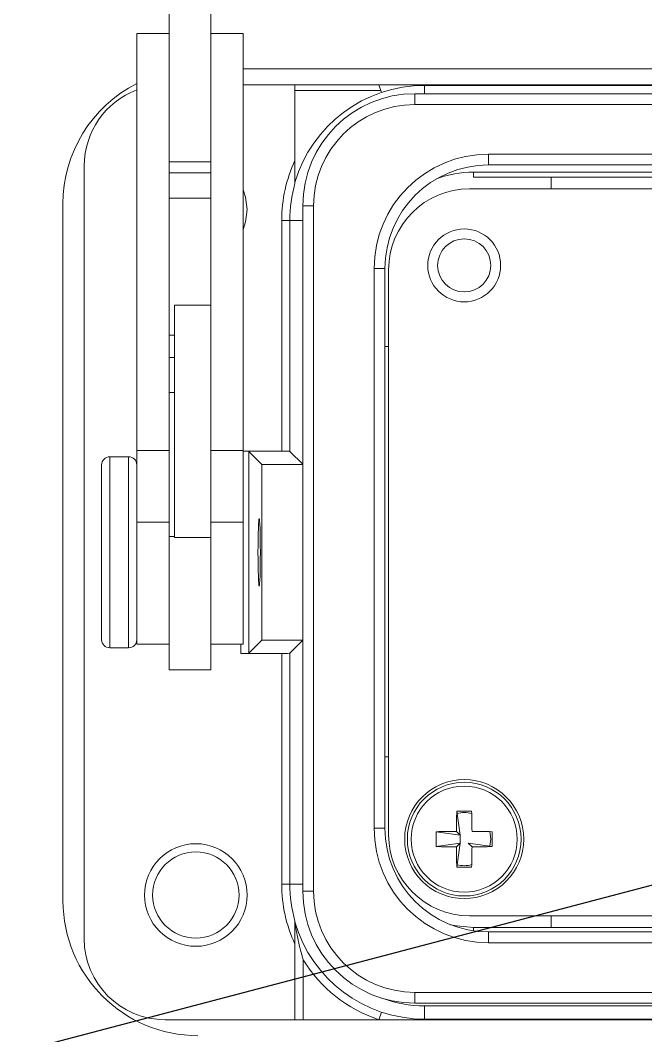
# Model space of a CAD drawing. Header units: inches. Extents: x 0 to 34.2, y 0 to 22.
# Drawn here: x 7.26 to 7.816, y 9.25 to 10.153 of the extents above; entities that cross this region are included whole.
import ezdxf
from ezdxf.enums import TextEntityAlignment as Align

# ---------------------------------------------------------------- set-up
doc = ezdxf.new("R2010")
doc.units = ezdxf.units.IN
doc.header["$MEASUREMENT"] = 0
doc.layers.add('RED_16AWG', color=1, linetype='Continuous')
doc.layers.add('SYMS', color=7, linetype='Continuous')
doc.styles.add('WD', font='romans.shx', dxfattribs={"height": 0.185})

# ---------------------------------------------------------------- blocks, each defined once
blk = doc.blocks.new('HDV1_PROG_PORT')
at = {"color": 7, "linetype": 'Continuous', "lineweight": 15}
for p, q in [((0.08001, 0.83867), (0.08001, 1.07636)), ((0.11697, 0.77742), (0.11697, 1.07636)), ((0.0512, 0.5207), (0.0512, 0.89159)), ((0.14578, 0.5207), (0.14578, 0.89159)), ((2.00368, 0.86009), (0.14578, 0.86009)), ((0.14578, 0.84592), (0.19187, 0.84592)), ((0.19907, 0.84592), (0.19187, 0.84592)), ((0.19187, 0.7787), (0.19187, 0.84592)), ((0.19187, 0.84089), (0.26818, 0.84089)), ((0.19907, 0.84592), (0.26648, 0.84592)), ((0.26878, 0.83909), (0.26648, 0.84592)), ((0.26648, 0.84592), (0.30708, 0.84592)), ((0.30708, 0.84537), (0.30708, 0.84592)), ((0.30708, 0.84592), (1.84717, 0.84592)), ((0.30708, 0.83799), (0.30708, 0.84537)), ((0.30708, 0.84537), (1.84717, 0.84537)), ((0.08001, 0.5207), (0.08001, 0.83867)), ((0.11697, 0.5207), (0.11697, 0.83867)), ((1.85481, 0.83799), (0.29849, 0.83799)), ((0.29849, 0.83799), (0.29849, 0.82839)), ((0.29849, 0.82839), (1.85481, 0.82839)), ((0.11697, 0.77742), (0.08001, 0.77742)), ((1.78928, 0.78422), (0.36402, 0.78422)), ((0.36402, 0.77462), (0.36402, 0.78422)), ((0.00451, 0.0863), (0.00451, 0.7739)), ((0.35053, 0.76826), (0.35053, 0.76375)), ((0.35053, 0.76826), (1.80373, 0.76826)), ((0.36402, 0.77462), (1.78928, 0.77462)), ((0.11697, 0.76758), (0.08001, 0.76758)), ((0.35053, 0.76375), (0.41968, 0.76375)), ((0.41968, 0.75343), (0.41968, 0.76375)), ((0.41968, 0.76375), (1.73484, 0.76375)), ((0.34717, 0.75343), (1.80709, 0.75343)), ((0.11697, 0.74517), (0.08001, 0.74517)), ((-0.01439, 0.74007), (-0.01439, 0.12013)), ((0.19883, 0.73833), (0.19883, 0.12872)), ((0.19883, 0.73833), (0.20843, 0.73833)), ((0.20843, 0.12872), (0.20843, 0.73833)), ((0.18011, 0.72535), (0.18011, 0.52011)), ((0.18011, 0.72535), (0.18731, 0.72535)), ((0.19883, 0.72535), (0.18731, 0.72535)), ((0.18731, 0.51987), (0.18731, 0.72535)), ((0.26226, 0.68246), (0.26226, 0.18459)), ((0.27186, 0.68246), (0.26226, 0.68246)), ((0.27186, 0.18459), (0.27186, 0.68246)), ((0.27516, 0.17878), (0.27516, 0.68142)), ((0.08481, 0.64978), (0.08481, 0.47535)), ((0.08481, 0.62312), (0.08001, 0.62312)), ((0.27186, 0.61301), (0.27516, 0.61301)), ((0.08481, 0.60336), (0.08001, 0.60336)), ((0.08481, 0.57222), (0.08001, 0.57222)), ((0.11697, 0.56249), (0.11697, 0.47535)), ((0.0272, 0.44871), (0.0272, 0.51507)), ((0.044, 0.51507), (0.044, 0.44871)), ((0.0512, 0.45677), (0.0512, 0.5207)), ((0.08001, 0.5207), (0.0512, 0.5207)), ((0.08001, 0.45677), (0.08001, 0.5207)), ((0.14578, 0.5207), (0.11697, 0.5207)), ((0.14578, 0.45677), (0.14578, 0.5207)), ((0.14578, 0.52011), (0.18011, 0.52011)), ((0.15082, 0.34033), (0.15082, 0.51987)), ((0.16236, 0.50833), (0.15082, 0.51987)), ((0.19883, 0.50835), (0.18731, 0.51987)), ((0.02, 0.50787), (0.02, 0.44714)), ((0.16236, 0.50833), (0.19883, 0.50833)), ((0.16236, 0.35187), (0.16236, 0.50833)), ((0.08481, 0.47535), (0.08481, 0.44335)), ((0.11697, 0.47535), (0.11697, 0.44335)), ((0.0512, 0.34849), (0.0512, 0.45677)), ((0.08001, 0.44413), (0.08001, 0.45677)), ((0.14578, 0.34849), (0.14578, 0.45677)), ((0.02, 0.44714), (0.02, 0.35233)), ((0.0272, 0.34513), (0.0272, 0.44871)), ((0.044, 0.44871), (0.044, 0.34513)), ((0.08481, 0.44413), (0.08001, 0.44413)), ((0.08001, 0.32544), (0.08001, 0.44413)), ((0.11697, 0.32544), (0.11697, 0.44413)), ((0.14362, 0.34849), (0.14362, 0.34009)), ((0.16236, 0.35187), (0.15082, 0.34033)), ((0.19883, 0.35187), (0.16236, 0.35187)), ((0.19883, 0.35185), (0.18731, 0.34033)), ((0.18011, 0.34009), (0.14362, 0.34009)), ((0.18011, 0.34009), (0.18011, 0.13485)), ((0.18731, 0.13485), (0.18731, 0.34033)), ((0.27516, 0.24802), (0.27186, 0.24802)), ((0.33575, 0.19978), (0.33887, 0.17844)), ((0.27186, 0.18459), (0.26226, 0.18459)), ((0.31753, 0.18156), (0.33887, 0.17844)), ((0.33887, 0.17844), (0.33543, 0.18188)), ((0.33887, 0.17844), (0.33887, 0.17144)), ((0.31753, 0.16832), (0.33887, 0.17144)), ((0.33543, 0.168), (0.33887, 0.17144)), ((0.33575, 0.15009), (0.33887, 0.17144)), ((0.36721, 0.16832), (0.34587, 0.17144)), ((0.34587, 0.17144), (0.34931, 0.168)), ((0.18011, 0.13485), (0.18731, 0.13485)), ((0.19883, 0.13485), (0.18731, 0.13485)), ((0.19883, 0.12872), (0.20843, 0.12872)), ((1.80709, 0.10677), (0.34717, 0.10677)), ((0.41968, 0.09645), (0.41968, 0.10677)), ((0.35053, 0.09342), (0.35053, 0.09645)), ((0.35053, 0.09645), (0.41968, 0.09645)), ((1.78928, 0.09243), (0.36402, 0.09243)), ((0.36402, 0.08283), (0.36402, 0.09243)), ((1.73484, 0.09645), (0.41968, 0.09645)), ((0.19187, 0.01428), (0.19187, 0.0815)), ((0.36402, 0.08283), (1.78928, 0.08283)), ((0.19907, 0.01428), (0.19907, 0.06764)), ((1.85481, 0.03866), (0.29849, 0.03866)), ((0.29849, 0.02906), (0.29849, 0.03866)), ((0.29849, 0.02906), (1.85481, 0.02906)), ((0.26878, 0.02111), (0.26648, 0.01428)), ((1.84717, 0.02662), (0.30708, 0.02662)), ((0.30708, 0.02662), (0.30708, 0.01483)), ((0.19187, 0.01428), (0.07653, 0.01428)), ((0.19187, 0.01428), (0.19907, 0.01428)), ((0.26648, 0.01428), (0.19907, 0.01428)), ((0.30708, 0.01428), (0.26648, 0.01428)), ((0.30708, 0.01483), (0.30708, 0.01428)), ((0.86503, 0.01483), (0.30708, 0.01483)), ((0.79388, 0.01428), (0.30708, 0.01428))]:
    blk.add_line(p, q, dxfattribs=at)
at = {"color": 7, "linetype": 'Continuous', "lineweight": 15, "flags": 128}
for points in [[(0.14578, 0.75264), (0.14803, 0.74586), (0.14935, 0.73495)], [(0.14935, 0.73495), (0.14803, 0.72403), (0.14578, 0.71726)], [(0.36514, 0.16862), (0.366, 0.17494), (0.36503, 0.18162)], [(0.35053, 0.09645), (0.33544, 0.09777), (0.33022, 0.09885)]]:
    blk.add_lwpolyline(points, dxfattribs=at)
at = {"color": 7, "linetype": 'Continuous', "lineweight": 15}
for centre, radius in [((0.34237, 0.68526), 0.03241), ((0.34237, 0.68526), 0.03241), ((0.34237, 0.68526), 0.02363), ((0.34237, 0.68526), 0.02363), ((0.34237, 0.17494), 0.05292), ((0.34237, 0.17494), 0.05056), ((0.34237, 0.17494), 0.04715), ((0.10374, 0.12525), 0.04561), ((0.10374, 0.12525), 0.03841)]:
    blk.add_circle(centre, radius, dxfattribs=at)
for centre, radius, start, end in [((0.10563, 0.74007), 0.12002, 116.96922, 180), ((0.07653, 0.7739), 0.07201, 110.58849, 180), ((0.30708, 0.72535), 0.12002, 90, 163.7398), ((0.29849, 0.73833), 0.09966, 90, 180), ((0.29849, 0.73833), 0.09006, 90, 180), ((0.30708, 0.72535), 0.12697, 155.15159, 180), ((0.36402, 0.68246), 0.10176, 90, 180), ((0.36402, 0.68246), 0.09216, 90, 180), ((0.35053, 0.67686), 0.0914, 90, 110.95385), ((0.30708, 0.72535), 0.11978, 164.14269, 180), ((0.34717, 0.68142), 0.07201, 90, 180), ((0.0272, 0.50787), 0.0072, 90, 180), ((0.044, 0.50787), 0.0072, 0, 90), ((0.0272, 0.35233), 0.0072, 180, 270), ((0.044, 0.35233), 0.0072, 270, 0), ((1.1986, 0.17536), 0.86319, 178.37863, 179.56727), ((0.34237, 0.0483), 0.15163, 87.49825, 92.50175), ((-0.51386, 0.17536), 0.86319, 0.43273, 1.62137), ((0.34237, 0.17494), 0.02363, 73.58164, 105.50249), ((0.36402, 0.18459), 0.10176, 180, 270), ((0.36402, 0.18459), 0.09216, 180, 270), ((0.46901, 0.17494), 0.15163, 177.49825, 182.50175), ((0.34195, -0.68129), 0.86319, 90.43273, 91.62137), ((0.34279, -0.68129), 0.86319, 88.37863, 89.56727), ((0.21573, 0.17494), 0.15163, 357.49825, 2.50175), ((0.34717, 0.17878), 0.07201, 180, 270), ((0.34195, 1.03117), 0.86319, 268.37863, 269.56727), ((1.1986, 0.17452), 0.86319, 180.43273, 181.62137), ((-0.51386, 0.17452), 0.86319, 358.37863, 359.56727), ((0.34279, 1.03117), 0.86319, 270.43273, 271.62137), ((0.34237, 0.30158), 0.15163, 267.49825, 272.50175), ((0.34237, 0.17494), 0.02363, 254.49751, 286.41836), ((0.30708, 0.13485), 0.12697, 180, 204.84841), ((0.30708, 0.13485), 0.11978, 180, 195.85731), ((0.29849, 0.12872), 0.09966, 180, 270), ((0.29849, 0.12872), 0.09006, 180, 270), ((0.10563, 0.12013), 0.12002, 180, 270), ((0.30708, 0.13485), 0.12002, 196.2602, 270), ((0.07653, 0.0863), 0.07201, 180, 270), ((0.30708, 0.13485), 0.12722, 211.89079, 251.38855), ((0.30708, 0.13485), 0.10823, 249.53559, 270)]:
    blk.add_arc(centre, radius, start, end, dxfattribs=at)
at = {"color": 7, "linetype": 'Continuous', "lineweight": 15, "extrusion": (0, 0, -1)}
for centre, start_param, end_param in [((0.14362, 0.51986), 1.874464, 3.106686), ((0.18011, 0.51986), 1.570796, 3.106686), ((0.14362, 0.34034), 3.176499, 4.712389), ((0.18011, 0.34034), 3.176499, 4.712389)]:
    blk.add_ellipse(centre, major_axis=(-0.0072, 0), ratio=0.034921, start_param=start_param, end_param=end_param, dxfattribs=at)
blk.add_ellipse((0.16006, 0.4301), major_axis=(0, 0.03), ratio=0.034921, dxfattribs=at)
at = {"color": 7, "linetype": 'Continuous', "lineweight": 15}
for points in [[(0.0512, 0.89159), (0.08001, 0.89159)], [(0.11697, 0.89159), (0.14578, 0.89159)], [(0.08481, 0.64978), (0.11697, 0.64978)], [(0.0272, 0.51507), (0.044, 0.51507)], [(0.08001, 0.45677), (0.0512, 0.45677)], [(0.14578, 0.45677), (0.11697, 0.45677)], [(0.11697, 0.44335), (0.08481, 0.44335)], [(0.044, 0.34513), (0.0272, 0.34513)], [(0.08001, 0.34849), (0.0512, 0.34849)], [(0.14578, 0.34849), (0.11697, 0.34849)], [(0.11697, 0.32544), (0.08001, 0.32544)]]:
    blk.add_open_spline(points, degree=1, dxfattribs=at)
for points, knots in [([(0.19187, 0.75808), (0.19187, 0.7582), (0.19187, 0.75895), (0.19187, 0.76046), (0.19187, 0.76129), (0.19187, 0.76388), (0.19187, 0.76568), (0.19187, 0.77114), (0.19187, 0.77492), (0.19187, 0.7787)], [0, 0, 0, 0, 0.125, 0.125, 0.25, 0.25, 0.5, 0.5, 1, 1, 1, 1]), ([(0.19187, 0.0815), (0.19187, 0.0853), (0.19187, 0.08902), (0.19187, 0.09449), (0.19187, 0.09631), (0.19187, 0.09891), (0.19187, 0.09974), (0.19187, 0.10126), (0.19187, 0.102), (0.19187, 0.10212)], [0, 0, 0, 0, 0.5, 0.5, 0.75, 0.75, 0.875, 0.875, 1, 1, 1, 1]), ([(0.19187, 0.10125), (0.19187, 0.10125), (0.1919, 0.10102), (0.19197, 0.1005), (0.19202, 0.10019), (0.19216, 0.09924), (0.19226, 0.09856), (0.19259, 0.09648), (0.19283, 0.09506), (0.19358, 0.09078), (0.19413, 0.08789), (0.19536, 0.0821), (0.19603, 0.0792), (0.19747, 0.07341), (0.19823, 0.07056), (0.19907, 0.06764)], [0, 0, 0, 0, 0.03125, 0.03125, 0.0625, 0.0625, 0.125, 0.125, 0.25, 0.25, 0.5, 0.5, 0.75, 0.75, 1, 1, 1, 1])]:
    blk.add_open_spline(points, degree=3, knots=knots, dxfattribs=at)
at = {"style": 'WD', "width": 0.7}
for tag, p in [('INST', (1.0625, 2.2321)), ('LOC', (1.0625, 2.0625)), ('DESC1', (1.0625, 1.90625)), ('DESC2', (1.0625, 1.75)), ('DESC3', (1.0625, 1.60207)), ('XREF', (1.0625, -0.4375))]:
    blk.add_attdef(tag, text='', height=0.125, dxfattribs=at).set_placement(p, align=Align.CENTER)
at = {"style": 'WD'}
blk.add_attdef('TAG1', text='', height=0.125, dxfattribs=at).set_placement((1.0625, 1.4375), align=Align.CENTER)
at = {"style": 'WD', "width": 0.8}
for tag, p in [('TERM03', (1.375, 0.5625)), ('TERM01', (1.25, 0.3125)), ('TERM02', (1.5, 0.3125))]:
    blk.add_attdef(tag, text='', height=0.125, dxfattribs=at).set_placement(p, align=Align.MIDDLE_LEFT)
at = {"style": 'WD'}
for tag, p, height, flags in [('X0TERM03', (1.3125, 0.5625), 0.005, 1), ('X0TERM01', (1.1875, 0.3125), 0.005, 1), ('X0TERM02', (1.4375, 0.3125), 0.005, 1), ('FAMILY', (1.45469, -0.09766), 0.01, 9)]:
    blk.add_attdef(tag, p, '', height=height, dxfattribs=dict(at, flags=flags))
at = {"style": 'WD', "flags": 9}
for tag, p in [('CAT', (1.47974, -0.14183)), ('MFG', (1.4778, -0.16127)), ('ASSYCODE', (1.47997, -0.17864))]:
    blk.add_attdef(tag, text='', height=0.01, dxfattribs=at).set_placement(p, align=Align.CENTER)

msp = doc.modelspace()

# ---------------------------------------------------------------- linework, layer by layer
at = {"layer": 'RED_16AWG'}
msp.add_line((8.5, 9.5625), (5.4125, 8.75), dxfattribs=at)

# ---------------------------------------------------------------- block references
at = {"layer": 'SYMS'}
msp.add_blockref('HDV1_PROG_PORT', (7.3125, 9.25), dxfattribs=at)

doc.saveas('drawing.dxf')
